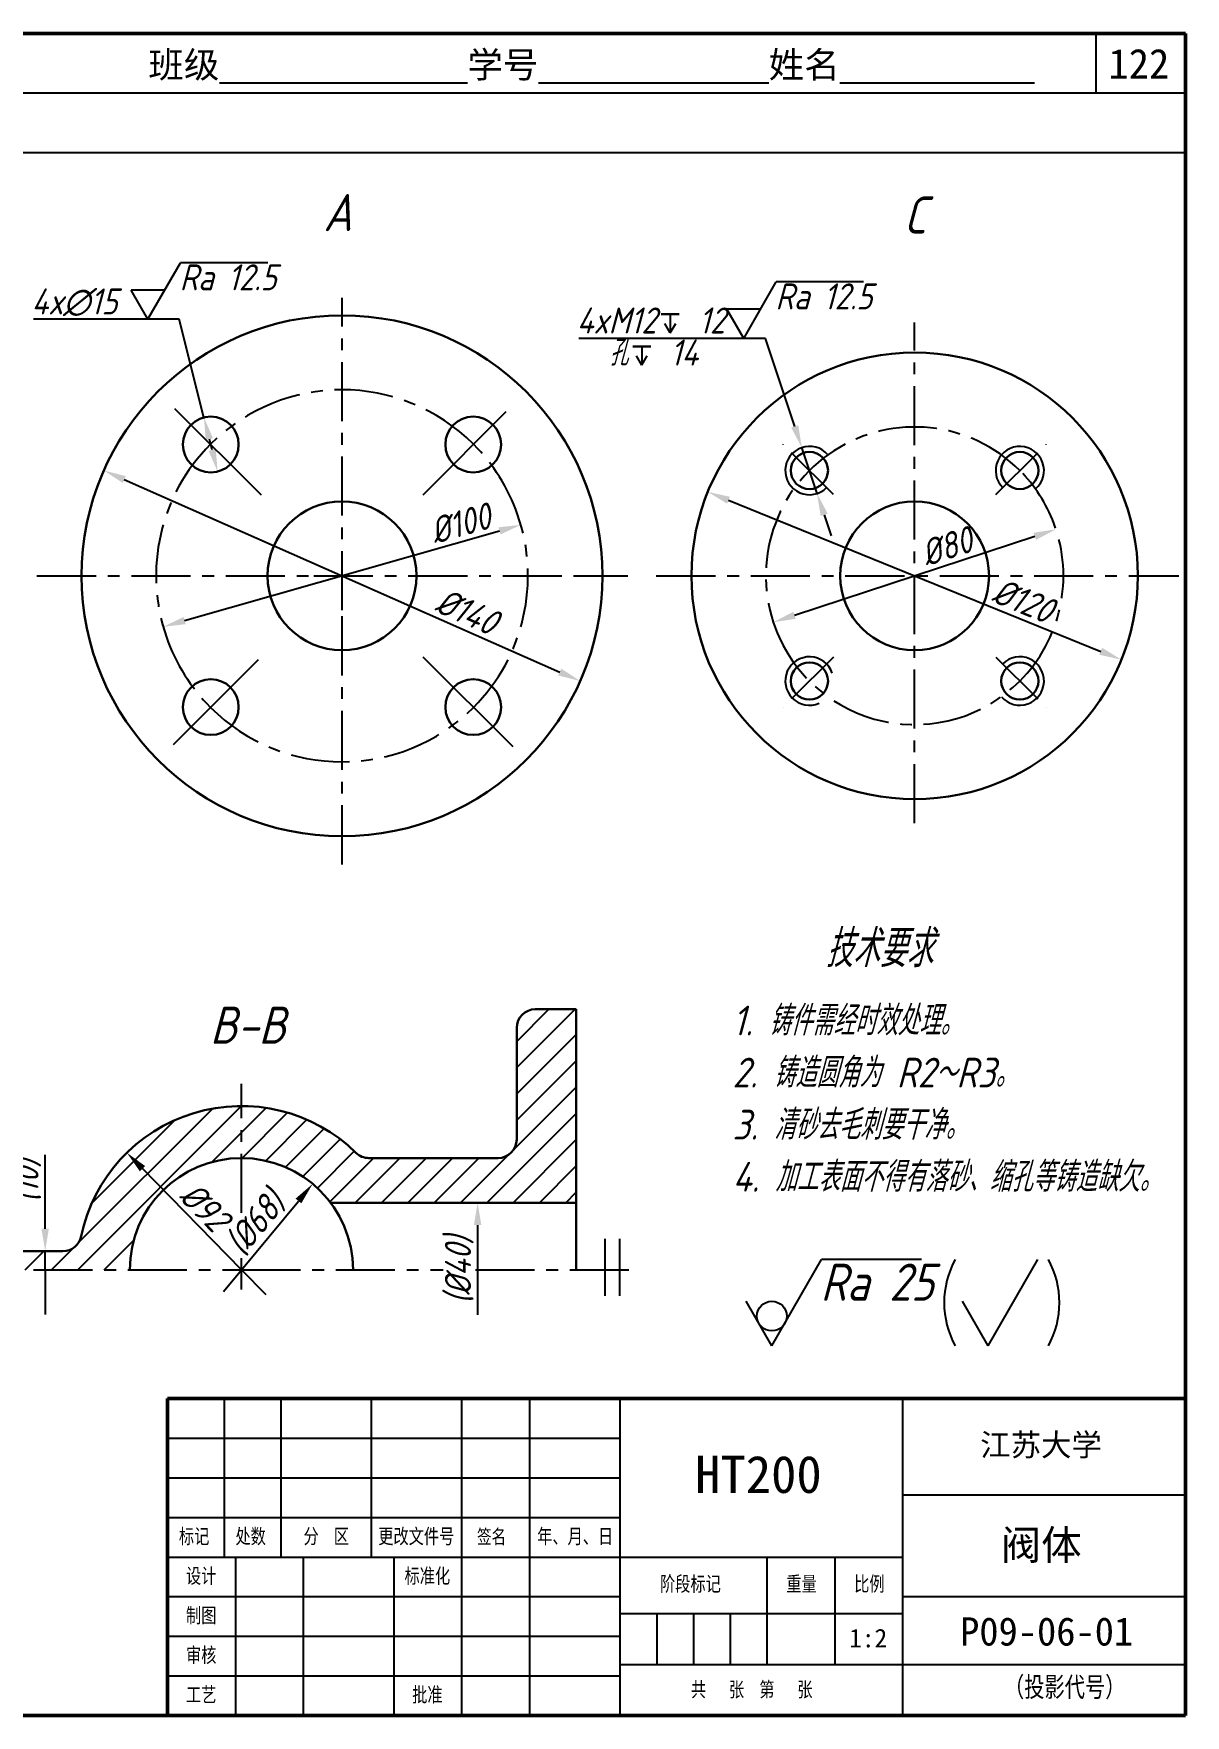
# Model space of a CAD drawing. Header units: millimetres. Extents: x 0 to 322, y 0 to 226.
# Drawn here: x 167.2 to 322, y 0 to 226 of the extents above; entities that cross this region are included whole.
import ezdxf

# ---------------------------------------------------------------- set-up
doc = ezdxf.new("R2010")
doc.units = ezdxf.units.MM
doc.header["$LTSCALE"] = 0.25
doc.header["$PDMODE"] = 33
doc.header["$PDSIZE"] = 1.5
doc.linetypes.add('CENTER', pattern=[50.8, 31.75, -6.35, 6.35, -6.35])
for name, color, linetype in [('尺寸层', 7, 'Continuous'), ('点画线层', 7, 'CENTER'), ('细实线层', 7, 'Continuous')]:
    doc.layers.add(name, color=color, linetype=linetype)
doc.layers.add('粗实线层', color=7, linetype='Continuous', lineweight=30)
doc.styles.get("Standard").update_dxf_attribs({"font": 'gbeitc.shx', "height": 3.5, "bigfont": 'gbcbig.shx'})
doc.styles.add('宋体', font='', dxfattribs={"height": 3.5})
doc.styles.get('宋体').set_extended_font_data('SimSun')
doc.dimstyles.new('ISO-25', dxfattribs={"dimtxt": 3.5, "dimasz": 3, "dimexe": 1.5, "dimexo": 0, "dimgap": 0.65, "dimtad": 1, "dimdec": 0, "dimdsep": 46, "dimtxsty": 'Standard', "dimcen": 0, "dimclrd": 256, "dimclre": 256, "dimclrt": 256, "dimadec": 0, "dimazin": 0, "dimtfac": 1, "dimtdec": 0, "dimtmove": 0, "dimatfit": 2, "dimfxl": 0, "dimlwd": -1, "dimlwe": -1, "dimarcsym": 0})
doc.dimstyles.new('ISO-25$3', dxfattribs={"dimtxt": 3.5, "dimasz": 3, "dimexe": 1.5, "dimexo": 0, "dimgap": 0.65, "dimtad": 1, "dimtoh": 1, "dimdec": 0, "dimdsep": 46, "dimtxsty": 'Standard', "dimcen": 0, "dimclrd": 256, "dimclre": 256, "dimclrt": 256, "dimadec": 0, "dimazin": 0, "dimtfac": 1, "dimtdec": 0, "dimtmove": 0, "dimatfit": 2, "dimfxl": 0, "dimlwd": -1, "dimlwe": -1, "dimarcsym": 0})
doc.dimstyles.new('ISO-25$4', dxfattribs={"dimtxt": 3.5, "dimasz": 3, "dimexe": 1.5, "dimexo": 0, "dimgap": 0.65, "dimtad": 1, "dimtoh": 1, "dimdec": 0, "dimdsep": 46, "dimtxsty": 'Standard', "dimcen": 0, "dimclrd": 256, "dimclre": 256, "dimclrt": 256, "dimadec": 0, "dimazin": 0, "dimtfac": 1, "dimtdec": 0, "dimtmove": 0, "dimatfit": 2, "dimfxl": 0, "dimlwd": -1, "dimlwe": -1, "dimarcsym": 0})

# ---------------------------------------------------------------- blocks, each defined once
blk = doc.blocks.new('*D49')
at = {"layer": 'Defpoints', "color": 0, "transparency": 16777216}
for p in [(232.68, 159.99), (184.6, 146.29)]:
    blk.add_point(p, dxfattribs=at)
at = {"layer": '尺寸层', "transparency": 16777216}
blk.add_line((187.48, 147.12), (229.8, 159.17), dxfattribs=at)
for points in [[(229.66, 159.65), (229.94, 158.69), (232.68, 159.99)], [(187.35, 147.6), (187.62, 146.64), (184.6, 146.29)]]:
    blk.add_solid(points, dxfattribs=at)
at = {"layer": '尺寸层', "transparency": 16777216, "insert": (224.53, 160.17), "char_height": 3.5, "attachment_point": 5, "rotation": 15.9011}
blk.add_mtext('%%C100', dxfattribs=at)
blk = doc.blocks.new('*D50')
at = {"layer": 'Defpoints', "color": 0, "transparency": 16777216}
for p in [(176.63, 167.29), (240.65, 139)]:
    blk.add_point(p, dxfattribs=at)
at = {"layer": '尺寸层', "transparency": 16777216}
blk.add_line((179.37, 166.08), (237.91, 140.21), dxfattribs=at)
for points in [[(179.57, 166.54), (179.17, 165.62), (176.63, 167.29)], [(238.11, 140.67), (237.71, 139.75), (240.65, 139)]]:
    blk.add_solid(points, dxfattribs=at)
at = {"layer": '尺寸层', "transparency": 16777216, "insert": (225.44, 148.35), "char_height": 3.5, "attachment_point": 5, "rotation": 336.1588}
blk.add_mtext('%%C140', dxfattribs=at)
blk = doc.blocks.new('*D52')
at = {"layer": 'Defpoints', "color": 0, "transparency": 16777216}
for p in [(304.61, 159.39), (266.61, 146.9)]:
    blk.add_point(p, dxfattribs=at)
at = {"layer": '尺寸层', "transparency": 16777216}
blk.add_line((269.46, 147.84), (301.76, 158.45), dxfattribs=at)
for points in [[(301.61, 158.92), (301.92, 157.97), (304.61, 159.39)], [(269.3, 148.31), (269.62, 147.36), (266.61, 146.9)]]:
    blk.add_solid(points, dxfattribs=at)
at = {"layer": '尺寸层', "transparency": 16777216, "insert": (289.89, 157.08), "char_height": 3.5, "attachment_point": 5, "rotation": 18.1843}
blk.add_mtext('%%C80', dxfattribs=at)
blk = doc.blocks.new('*D53')
at = {"layer": 'Defpoints', "color": 0, "transparency": 16777216}
for p in [(257.81, 164.42), (313.41, 141.86)]:
    blk.add_point(p, dxfattribs=at)
at = {"layer": '尺寸层', "transparency": 16777216}
blk.add_line((260.59, 163.3), (310.63, 142.99), dxfattribs=at)
for points in [[(260.78, 163.76), (260.4, 162.83), (257.81, 164.42)], [(310.82, 143.46), (310.44, 142.53), (313.41, 141.86)]]:
    blk.add_solid(points, dxfattribs=at)
at = {"layer": '尺寸层', "transparency": 16777216, "insert": (300.2, 149.82), "char_height": 3.5, "attachment_point": 5, "rotation": 337.9144}
blk.add_mtext('%%C120', dxfattribs=at)
blk = doc.blocks.new('*D56')
at = {"layer": 'Defpoints', "color": 0, "transparency": 16777216}
for p in [(204.7, 71.43), (195.12, 59.89)]:
    blk.add_point(p, dxfattribs=at)
at = {"layer": '尺寸层', "transparency": 16777216}
blk.add_line((195.12, 59.89), (202.79, 69.12), dxfattribs=at)
blk.add_solid([(202.4, 69.44), (203.17, 68.81), (204.7, 71.43)], dxfattribs=at)
at = {"layer": '尺寸层', "transparency": 16777216, "insert": (197.05, 66.09), "char_height": 3.5, "attachment_point": 5, "rotation": 50.2811}
blk.add_mtext('(%%C68)', dxfattribs=at)
blk = doc.blocks.new('*D57')
at = {"layer": 'Defpoints', "color": 0, "transparency": 16777216}
for p in [(179.72, 75.61), (195.12, 59.89)]:
    blk.add_point(p, dxfattribs=at)
at = {"layer": '尺寸层', "transparency": 16777216}
blk.add_line((195.12, 59.89), (181.82, 73.47), dxfattribs=at)
blk.add_solid([(182.18, 73.82), (181.46, 73.12), (179.72, 75.61)], dxfattribs=at)
at = {"layer": '尺寸层', "transparency": 16777216, "insert": (190.18, 68.36), "char_height": 3.5, "attachment_point": 5, "rotation": 314.4179}
blk.add_mtext('%%C92', dxfattribs=at)
blk = doc.blocks.new('*D58')
at = {"layer": 'Defpoints', "color": 0, "transparency": 16777216}
for p in [(168.57, 62.39), (166.07, 59.89), (168.74, 59.89)]:
    blk.add_point(p, dxfattribs=at)
at = {"layer": '尺寸层', "transparency": 16777216}
for p, q in [((168.74, 65.39), (168.74, 75.31)), ((168.57, 62.39), (170.24, 62.39)), ((168.74, 59.89), (168.74, 62.39)), ((168.74, 59.89), (168.74, 53.89))]:
    blk.add_line(p, q, dxfattribs=at)
blk.add_solid([(168.24, 65.39), (169.24, 65.39), (168.74, 62.39)], dxfattribs=at)
at = {"layer": '尺寸层', "transparency": 16777216, "insert": (166.27, 71.85), "char_height": 3.5, "attachment_point": 5, "rotation": 90}
blk.add_mtext('(10)', dxfattribs=at)
blk = doc.blocks.new('_None')
blk = doc.blocks.new('*D60')
at = {"layer": 'Defpoints', "color": 0, "transparency": 16777216}
for p in [(224.57, 68.89), (224.57, 53.82), (226.87, 53.82)]:
    blk.add_point(p, dxfattribs=at)
at = {"layer": '尺寸层', "transparency": 16777216}
for p, q in [((224.57, 68.89), (228.37, 68.89)), ((226.87, 65.89), (226.87, 53.82))]:
    blk.add_line(p, q, dxfattribs=at)
blk.add_solid([(226.37, 65.89), (227.37, 65.89), (226.87, 68.89)], dxfattribs=at)
at = {"layer": '尺寸层', "transparency": 16777216, "insert": (224.4, 59.86), "char_height": 3.5, "attachment_point": 5, "rotation": 90}
blk.add_mtext('(%%C40)', dxfattribs=at)

msp = doc.modelspace()

# ---------------------------------------------------------------- linework, layer by layer
at = {"lineweight": 50}
for p, q in [((322, 226), (0, 226)), ((322, 0), (322, 226)), ((322, 42.56), (185.2, 42.56)), ((185.2, 42.56), (185.2, 0)), ((0, 0), (322, 0))]:
    msp.add_line(p, q, dxfattribs=at)
for p, q in [((310, 218), (310, 226)), ((322, 218), (0, 218)), ((322, 210), (0, 210)), ((252.77, 188.28), (252.77, 185.79)), ((252.77, 185.79), (252.05, 187.04)), ((252.77, 185.79), (253.49, 187.04)), ((248.95, 183.95), (248.95, 181.46)), ((248.95, 181.46), (248.23, 182.7)), ((248.95, 181.46), (249.67, 182.7)), ((197.81, 163.97), (186.19, 175.59)), ((219.53, 164.03), (230.69, 175.2)), ((197.37, 141.87), (185.93, 130.44)), ((219.52, 142.27), (231.59, 130.2)), ((232.12, 90.58), (236.43, 94.89)), ((232.12, 87.05), (239.96, 94.89)), ((232.12, 83.51), (240.12, 91.51)), ((232.12, 79.98), (240.12, 87.98)), ((231.72, 76.04), (240.12, 84.44)), ((173.14, 59.89), (195.14, 81.89)), ((173.19, 63.48), (191.27, 81.56)), ((191.14, 74.36), (198.43, 81.64)), ((175.02, 68.84), (186.17, 80)), ((195.22, 74.89), (201.32, 81)), ((198.39, 74.53), (203.92, 80.06)), ((228.11, 68.89), (240.12, 80.9)), ((201.06, 73.67), (206.26, 78.87)), ((203.36, 72.43), (208.38, 77.45)), ((231.64, 68.89), (240.12, 77.37)), ((205.34, 70.87), (210.29, 75.83)), ((207.02, 69.02), (212.89, 74.89)), ((210.43, 68.89), (216.43, 74.89)), ((213.96, 68.89), (219.96, 74.89)), ((217.5, 68.89), (223.5, 74.89)), ((221.04, 68.89), (227.04, 74.89)), ((224.57, 68.89), (230.97, 75.29)), ((235.18, 68.89), (240.12, 73.83)), ((238.71, 68.89), (240.12, 70.3)), ((176.68, 59.89), (180.65, 63.87)), ((166.07, 59.89), (168.57, 62.39)), ((169.61, 59.89), (172.55, 62.84)), ((192.8, 42.56), (192.8, 21.28)), ((200.4, 42.56), (200.4, 21.28)), ((212.56, 42.56), (212.56, 21.28)), ((224.72, 42.56), (224.72, 0)), ((233.84, 42.56), (233.84, 0)), ((246, 42.56), (246, 0)), ((284, 42.56), (284, 0)), ((185.2, 37.24), (246, 37.24)), ((185.2, 31.92), (246, 31.92)), ((284, 29.64), (322, 29.64)), ((185.2, 26.6), (246, 26.6)), ((185.2, 21.28), (284, 21.28)), ((194.32, 21.28), (194.32, 0)), ((203.44, 21.28), (203.44, 0)), ((215.6, 21.28), (215.6, 0)), ((265.76, 21.28), (265.76, 6.84)), ((274.88, 21.28), (274.88, 6.84)), ((185.2, 15.96), (246, 15.96)), ((284, 15.96), (322, 15.96)), ((246, 13.68), (284, 13.68)), ((250.94, 13.68), (250.94, 6.84)), ((255.88, 13.68), (255.88, 6.84)), ((260.82, 13.68), (260.82, 6.84)), ((185.2, 10.64), (246, 10.64)), ((246, 6.84), (322, 6.84)), ((284, 6.84), (292.17, 6.84)), ((284, 6.84), (292.17, 6.84)), ((185.2, 5.32), (246, 5.32))]:
    msp.add_line(p, q)
at = {"layer": '尺寸层'}
for p, q in [((182.54, 187.61), (186.92, 195.19)), ((198.66, 195.19), (186.92, 195.19)), ((262.63, 185.05), (267, 192.63)), ((278.75, 192.63), (267, 192.63)), ((184.8, 191.53), (180.28, 191.53)), ((182.54, 187.61), (180.28, 191.53)), ((186.75, 187.61), (167.19, 187.61)), ((190.08, 174.42), (186.75, 187.61)), ((264.89, 188.97), (260.36, 188.97)), ((262.63, 185.05), (260.36, 188.97)), ((265.56, 185.05), (240.48, 185.05)), ((269.5, 173.22), (265.56, 185.05)), ((191.18, 170.06), (190.82, 171.51)), ((272.49, 164.2), (270.44, 170.37)), ((273.44, 161.35), (274.39, 158.51)), ((266.42, 49.66), (273.11, 61.26)), ((286.51, 61.26), (273.11, 61.26)), ((295.49, 49.66), (302.19, 61.26)), ((192.7, 56.98), (195.12, 59.89)), ((195.12, 59.89), (198.4, 56.55)), ((266.42, 49.66), (262.95, 55.67)), ((295.49, 49.66), (292.03, 55.67))]:
    msp.add_line(p, q, dxfattribs=at)
msp.add_circle((266.42, 53.66), 2, dxfattribs=at)
for centre, start, end in [((301.54, 55.46), 151.0254, 208.9746), ((293.11, 55.46), 331.0254, 28.9746)]:
    msp.add_arc(centre, 11.97, start, end, dxfattribs=at)
for points in [[(191.3, 171.63), (190.33, 171.39), (190.08, 174.42)], [(269.97, 173.37), (269.02, 173.06), (270.44, 170.37)], [(191.67, 170.18), (190.7, 169.94), (191.92, 167.15)], [(273.92, 161.51), (272.97, 161.2), (272.49, 164.2)]]:
    msp.add_solid(points, dxfattribs=at)
at = {"layer": '点画线层'}
for p, q in [((208.64, 148.53), (208.64, 190.5)), ((285.61, 119.9), (285.61, 187.17)), ((274.69, 164.07), (267.93, 170.82)), ((296.54, 164.07), (303.29, 170.82)), ((167.64, 153.14), (204.85, 153.14)), ((204.85, 153.14), (240.39, 153.14)), ((240.39, 153.14), (247.08, 153.14)), ((250.89, 153.14), (321.13, 153.14)), ((208.64, 114.36), (208.64, 148.53)), ((274.69, 142.22), (267.93, 135.47)), ((296.54, 142.22), (303.29, 135.47)), ((195.12, 67.54), (195.12, 84.86)), ((195.12, 57.22), (195.12, 61.43)), ((154.46, 59.89), (195.12, 59.89)), ((195.12, 59.89), (222.23, 59.89)), ((226.57, 59.89), (248.33, 59.89))]:
    msp.add_line(p, q, dxfattribs=at)
for centre, radius, start, end in [((208.64, 153.14), 25, 45, 135), ((285.61, 153.14), 20, 45, 200.6986), ((208.64, 153.14), 25, 135, 199.2816), ((208.64, 153.14), 25, 19.2816, 45), ((285.61, 153.14), 20, 20.6986, 45), ((208.64, 153.14), 25, 315, 19.2816), ((285.61, 153.14), 20, 315, 20.6986), ((208.64, 153.14), 25, 199.2816, 225), ((285.61, 153.14), 20, 200.6986, 315), ((208.64, 153.14), 25, 225, 315)]:
    msp.add_arc(centre, radius, start, end, dxfattribs=at)
at = {"layer": '粗实线层'}
for p, q in [((251.56, 188.28), (253.97, 188.28)), ((247.75, 183.95), (250.16, 183.95)), ((240.12, 94.89), (234.62, 94.89)), ((240.12, 59.89), (240.12, 94.89)), ((232.12, 92.39), (232.12, 77.39)), ((229.62, 74.89), (212.26, 74.89)), ((240.12, 68.89), (207.12, 68.89)), ((240.12, 59.89), (240.12, 68.89)), ((163.6, 62.39), (171.13, 62.39))]:
    msp.add_line(p, q, dxfattribs=at)
for centre, radius in [((208.64, 153.14), 35), ((285.61, 153.14), 30), ((191, 170.78), 3.75), ((226.28, 170.78), 3.75), ((271.47, 167.29), 2.5), ((299.75, 167.29), 2.5), ((208.64, 153.14), 10), ((285.61, 153.14), 10), ((271.47, 139), 2.5), ((299.75, 139), 2.5), ((191, 135.5), 3.75), ((226.28, 135.5), 3.75)]:
    msp.add_circle(centre, radius, dxfattribs=at)
for centre, radius, start, end in [((234.62, 92.39), 2.5, 90, 180), ((195.12, 59.89), 22, 45.5847, 168.2243), ((229.62, 77.39), 2.5, 270, 0), ((195.12, 59.89), 15, 0, 180), ((212.26, 77.39), 2.5, 225.5846, 270), ((171.13, 64.89), 2.5, 270, 348.2243)]:
    msp.add_arc(centre, radius, start, end, dxfattribs=at)
at = {"layer": '细实线层'}
for p, q in [((243.95, 64.04), (243.95, 56.37)), ((245.95, 64.04), (245.95, 56.37))]:
    msp.add_line(p, q, dxfattribs=at)
for centre, start, end in [((271.47, 167.29), 40.6988, 315), ((299.75, 167.29), 310.6988, 225), ((271.47, 139), 19.1617, 293.4629), ((299.75, 139), 220.6988, 135)]:
    msp.add_arc(centre, 3.25, start, end, dxfattribs=at)

# ---------------------------------------------------------------- texts
at = {"style": '宋体'}
for s, height, p in [('班级%%U              %%U学号%%U             %%U姓名%%U           ', 3.5, (182.61, 220.07)), ('122', 4, (311.67, 219.96)), ('江苏大学', 3, (294.42, 34.85)), ('HT200', 5, (256.11, 29.89)), ('阀体', 4, (297.16, 20.9)), ('1:2', 2.5, (276.82, 9.13)), ('P09-06-01', 3.8, (291.72, 9.38))]:
    msp.add_text(s, height=height, dxfattribs=at).set_placement(p)
for s, height, p in [('A', 5, (206.14, 199.46)), ('C', 5, (284.1, 199.13)), ('孔   14', 3.5, (244.54, 181.39)), ('B-B', 5, (190.89, 90.25))]:
    msp.add_text(s, height=height).set_placement(p)
at = {"style": '宋体', "width": 0.75}
for s, height, p in [('标记', 2, (186.72, 23.07)), ('处数', 2, (194.32, 23.07)), ('分  区', 2, (203.46, 23.07)), ('更改文件号', 2, (213.51, 23.07)), ('签名', 1.9, (226.8, 23.07)), ('年、月、日', 2, (234.87, 23.07)), ('设计', 2, (187.67, 17.75)), ('标准化', 2, (217.04, 17.75)), ('阶段标记', 2, (251.38, 16.68)), ('重量', 2, (268.36, 16.68)), ('比例', 2, (277.48, 16.68)), ('制图', 2, (187.67, 12.43)), ('审核', 2, (187.67, 7.11)), ('共   张  第   张', 2, (255.54, 2.49)), ('（投影代号）', 2.66, (297.62, 2.49)), ('工艺', 2, (187.67, 1.79)), ('批准', 2, (218.07, 1.79))]:
    msp.add_text(s, height=height, dxfattribs=at).set_placement(p)
at = {"layer": '尺寸层'}
for s, height, p in [('Ra 12.5', 3.5, (186.81, 191.5)), ('Ra 12.5', 3.5, (266.89, 188.94)), ('4x∅15', 3.5, (166.9, 188.26)), ('4xM12   12', 3.5, (240.19, 185.7)), ('技术要求', 5, (273.64, 100.55, -16.94)), ('1. 铸件需经时效处理。', 4, (261.12, 91.38)), ('2. 铸造圆角为 R2～R3。', 4, (261.12, 84.38)), ('3. 清砂去毛刺要干净。', 4, (261.12, 77.38)), ('4. 加工表面不得有落砂、缩孔等铸造缺欠。', 4, (261.12, 70.38)), ('Ra 25', 5, (272.95, 55.71))]:
    msp.add_text(s, height=height, dxfattribs=at).set_placement(p)

# ---------------------------------------------------------------- dimensions: what is measured, and where the dimension line sits
for p1, p2, text, picture, middle in [((176.63, 167.29), (240.65, 139), '%%C140', '*D50', (224.47, 146.15)), ((184.6, 146.29), (232.68, 159.99), '%%C100', '*D49', (225.19, 157.86)), ((257.81, 164.42), (313.41, 141.86), '%%C120', '*D53', (299.29, 147.59)), ((266.61, 146.9), (304.61, 159.39), '%%C80', '*D52', (290.64, 154.8))]:
    dim = msp.add_diameter_dim_2p(p1=p1, p2=p2, text=text, dimstyle='ISO-25$3', dxfattribs=at)
    dim.commit()
    dim.dimension.update_dxf_attribs({"geometry": picture, "text_midpoint": middle, "dimtype": 163})
dim = msp.add_linear_dim(base=(168.74, 59.89), p1=(168.57, 62.39), p2=(166.07, 59.89), angle=90, text='(10)', dimstyle='ISO-25', override={"dimblk2": 'None', "dimsah": 1, "dimse2": 1, "dimsd2": 0}, dxfattribs=at)
dim.commit()
dim.dimension.update_dxf_attribs({"geometry": '*D58', "text_midpoint": (168.74, 71.85), "dimtype": 160})
for mpoint, text, picture, middle in [((179.72, 75.61), '%%C92', '*D57', (190.18, 68.36)), ((204.7, 71.43), '(%%C68)', '*D56', (197.05, 66.09))]:
    dim = msp.add_radius_dim(center=(195.12, 59.89), mpoint=mpoint, text=text, dimstyle='ISO-25$4', dxfattribs=at)
    dim.commit()
    dim.dimension.update_dxf_attribs({"geometry": picture, "text_midpoint": middle})
dim = msp.add_linear_dim(base=(226.87, 53.82), p1=(224.57, 68.89), p2=(224.57, 53.82), angle=90, text='(%%C40)', dimstyle='ISO-25', override={"dimblk2": 'None', "dimsah": 1, "dimse2": 1}, dxfattribs=at)
dim.commit()
dim.dimension.update_dxf_attribs({"geometry": '*D60', "text_midpoint": (224.4, 59.86)})

doc.saveas('drawing.dxf')
